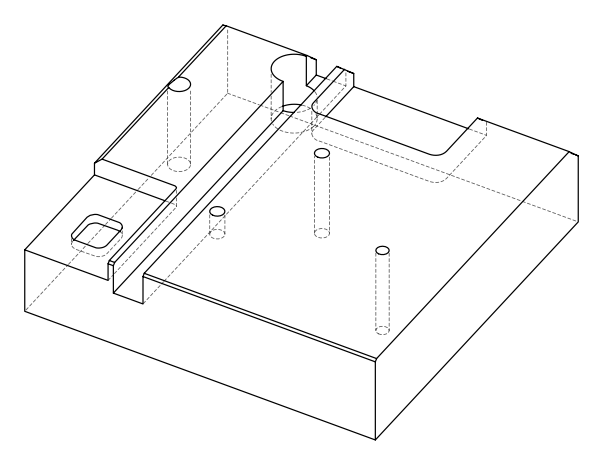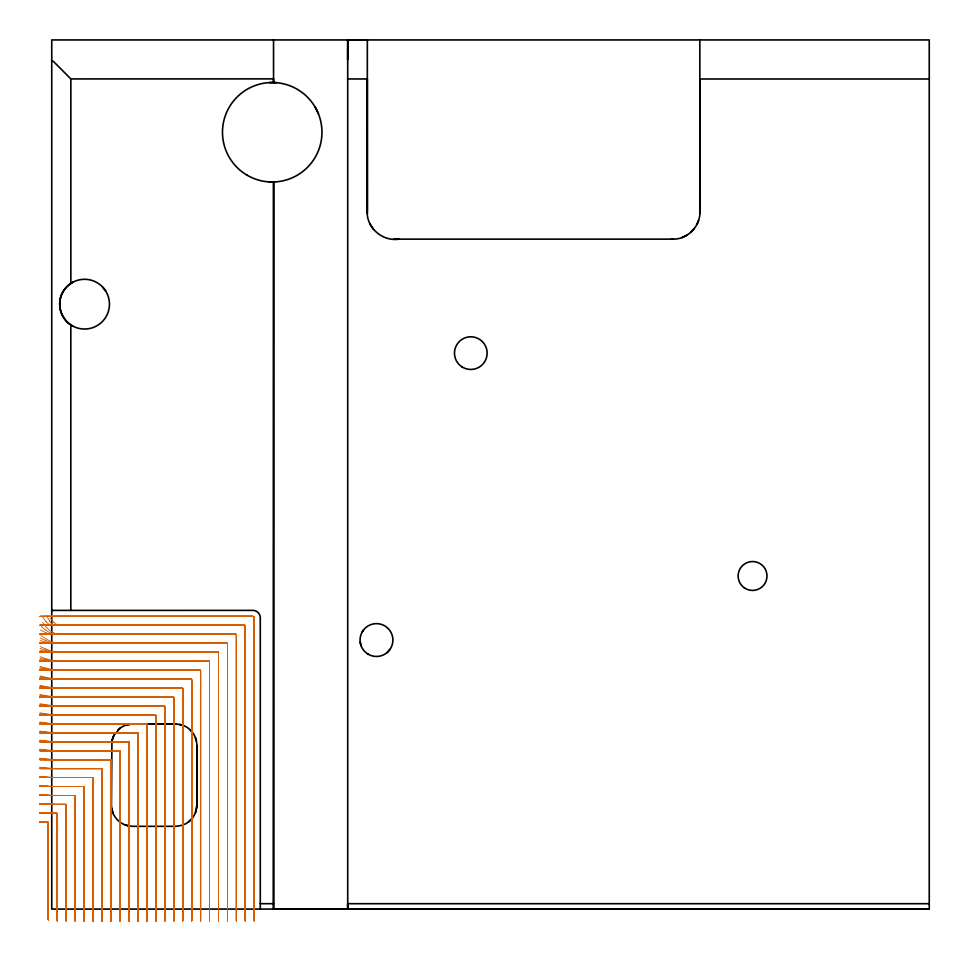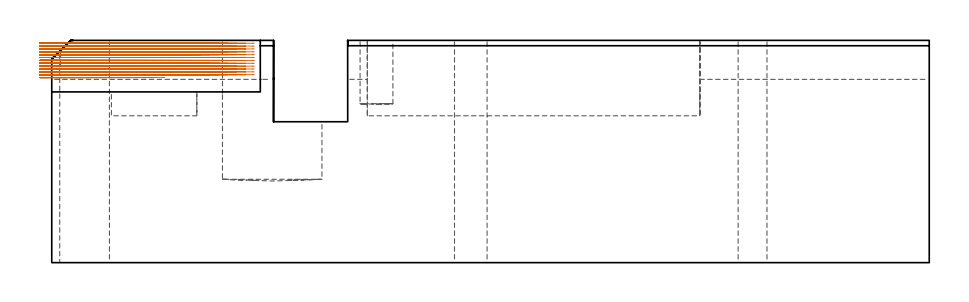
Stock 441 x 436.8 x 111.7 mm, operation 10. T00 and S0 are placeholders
(PLAN: 21 operations, 13 tool changes, 222.2 min)
(1 INDEXABLE_INSERT_DRILL_THROUGH_HOLE_FROM_SOLID | STEP1HOLE | NXT0302_021 | 0.46 min | 54771 mm3)
(2 INDEXABLE_INSERT_DRILL_BLIND_HOLE_FROM_SOLID | STEP1POCKET | NXT0302_038 | 0.29 min | 137611 mm3)
(3 INDEXABLE_INSERT_DRILL_BLIND_HOLE_FROM_SOLID_1 | STEP1POCKET_1 | NXT0302_004 | 0.14 min | 6806 mm3)
(4 AREA_MILL | FG_CHAMFER_SURFACE | UGT0205_001 | 0.85 min | 4917 mm3)
(5 AREA_MILL_1 | FG_CHAMFER_SURFACE_1 | UGT0205_001 | 6.49 min | 22926 mm3)
(6 AREA_MILL_2 | FG_CHAMFER_SURFACE_2 | UGT0205_001 | 0.21 min | 43 mm3)
(7 AREA_MILL_3 | FG_CHAMFER_SURFACE_3 | UGT0205_001 | 6.84 min | 23650 mm3)
(8 AREA_MILL_4 | FG_CHAMFER_SURFACE_4 | UGT0205_001 | 8.81 min | 12531 mm3)
(9 AREA_MILL_5 | FG_CHAMFER_SURFACE_5 | UGT0205_001 | 2.49 min | 1075 mm3)
(10 MILL_CORNER_NOTCH_RECTANGULAR | CORNER_NOTCH_RECTANGULAR | NXT0201_008 | Follow Part, ap 1.5, ae 75% | 148.1 min | 407087 mm3)
(11 MILL_RECTANGULAR_POCKET | POCKET_RECTANGULAR_STRAIGHT | UGT0201_094 | Follow Part, ap 5, ae 75% | 1.25 min | 25276 mm3)
(12 MILL_SLOT | SLOT_PARTIAL_RECTANGULAR | UGT0201_094 | Follow Part, ap 5, ae 75% | 31.54 min | 628026 mm3)
(13 MILL_RECTANGULAR_SLOT | SLOT_RECTANGULAR | UGT0201_004 | Follow Part, ap 8, ae 75% | 12.51 min | 622970 mm3)
(14 SPOT_DRILL | STEP1HOLE_1 | NXT0321_9005460120000 | 0.03 min | 6 mm3)
(15 SPOT_DRILL_1 | STEP1HOLE_2 | NXT0321_9005460120000 | 0.03 min | 59 mm3)
(16 DRILL_BLIND_HOLE_INTO_CENTER | STEP1HOLE_1 | NXT0301_030 | 0.05 min | 234 mm3)
(17 GUN_DRILL_THROUGH_HOLE | STEP1HOLE_1 | UGT0307_001 | 0.52 min | 1996 mm3)
(18 SPADE_DRILL_TO_ENLARGE_THROUGH_HOLE | STEP1HOLE_1 | UGT0306_005 | 0.48 min | 16164 mm3)
(19 DRILL_BLIND_HOLE_INTO_CENTER_1 | STEP1HOLE_2 | UGT0301_352 | 0.07 min | 1271 mm3)
(20 GUN_DRILL_THROUGH_HOLE_1 | STEP1HOLE_2 | UGT0307_007 | 0.56 min | 7589 mm3)
(21 DRILL_TO_ENLARGE_THROUGH_HOLE | STEP1HOLE_2 | UGT0301_288 | 0.48 min | 14665 mm3)
(TOOL NXT0302_021 | Index. Insert Drill 25mm [880-D2500L25-05] | D25 PA176 FL125 Z2)
(TOOL NXT0302_038 | Index. Insert Drill 50mm [880-D5000L50-04] | D50 PA176 FL200 Z2)
(TOOL NXT0302_004 | Index. Insert Drill 16.5mm [880-D1650L20-05] | D16.5 PA176 FL83 Z2)
(TOOL UGT0205_001 | Chamfer Mill 20 x 3 x 45 deg. | D20 FL50 Z2)
(TOOL NXT0201_008 | ENDMILL 6mm [2P460-0600-NA 1630] | D6 FL26 Z6)
(TOOL UGT0201_094 | End mill 20 mm | D20 FL38 Z4)
(TOOL UGT0201_004 | End Mill 32 mm | D32 FL53 Z6)
(TOOL NXT0321_9005460120000 | NC Spot Drill, 142deg, 12mm, Carbide, Uncoated | D12 PA142 FL30 Z2)
(TOOL NXT0301_030 | Carbide Drill 5.9mm [860.1-0590-018A1-MM 2214] | D5.9 PA140 FL28 Z2)
(TOOL UGT0307_001 | Gun Drill 5 mm | D5 PA130 FL24 Z1)
(TOOL UGT0306_005 | Spade Drill 14.5mm | D14.5 PA132 FL10 Z2)
(TOOL UGT0301_352 | Twist Drill 10.75 mm | D10.75 PA118 FL84 Z2)
(TOOL UGT0307_007 | Gun Drill 10 mm | D10 PA130 FL24 Z1)
(TOOL UGT0301_288 | Twist Drill 16.4 mm | D16.4 PA118 FL125 Z2)
(OP 10 MILL_CORNER_NOTCH_RECTANGULAR, part 1 of 2)
G17 G21 G94 G90
T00 M6
G54
G17 G0 G90 X-1.7 Y-5.472 S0 M3
G43 Z121.702 H1
Z110.263
G94 G1 Y-2.472 F250.
Y43.506 F500.
G3 X-1.975 Y43.798 R0.3
G2 X-3. Y43.867 R103.5
G1 X-5.992 Y44.083 F250.
G0 Z121.702
X2.8 Y-6.
Z110.263
G1 Y-3.
Y47.825 F500.
G3 X2.512 Y48.119 R0.3
G2 X-3. Y48.379 R99.
G1 X-5.992 Y48.605 F250.
G0 Z121.702
X7.3 Y-6.
Z110.263
G1 Y-3.
Y52.306 F500.
G3 X7.006 Y52.6 R0.3
G1 X4.432
G2 X-3. Y52.893 R94.5
G1 X-5.991 Y53.129 F250.
G0 Z121.702
X11.8 Y-6.
Z110.263
G1 Y-3.
Y56.806 F500.
G3 X11.506 Y57.1 R0.3
G1 X4.432
G2 X-3. Y57.407 R90.
G1 X-5.99 Y57.655 F250.
G0 Z121.702
X16.3 Y-6.
Z110.263
G1 Y-3.
Y61.306 F500.
G3 X16.006 Y61.6 R0.3
G1 X4.432
G2 X-3. Y61.924 R85.5
G1 X-5.989 Y62.184 F250.
G0 Z121.702
X20.8 Y-6.
Z110.263
G1 Y-3.
Y65.806 F500.
G3 X20.506 Y66.1 R0.3
G1 X4.432
G2 X-3. Y66.442 R81.
G1 X-5.987 Y66.717 F250.
G0 Z121.702
X25.3 Y-6.
Z110.263
G1 Y-3.
Y70.306 F500.
G3 X25.006 Y70.6 R0.3
G1 X4.432
G2 X-3. Y70.962 R76.5
G1 X-5.986 Y71.253 F250.
G0 Z121.702
X29.8 Y-6.
Z110.263
G1 Y-3.
Y74.805 F500.
G3 X29.505 Y75.1 R0.3
G1 X4.432
G2 X-3. Y75.485 R72.
G1 X-5.984 Y75.794 F250.
G0 Z121.702
X34.3 Y-6.
Z110.263
G1 Y-3.
Y79.305 F500.
G3 X34.005 Y79.6 R0.3
G1 X4.432
G2 X-3. Y80.01 R67.5
G1 X-5.982 Y80.341 F250.
G0 Z121.702
X38.8 Y-6.
Z110.263
G1 Y-3.
Y83.805 F500.
G3 X38.505 Y84.1 R0.3
G1 X4.432
G2 X-3. Y84.54 R63.
G1 X-5.979 Y84.894 F250.
G0 Z121.702
X43.3 Y-6.
Z110.263
G1 Y-3.
Y88.305 F500.
G3 X43.005 Y88.6 R0.3
G1 X4.432
G2 X-3. Y89.074 R58.5
G1 X-5.976 Y89.455 F250.
G0 Z121.702
X47.8 Y-6.
Z110.263
G1 Y-3.
Y92.805 F500.
G3 X47.505 Y93.1 R0.3
G1 X4.432
G2 X-3. Y93.614 R54.
G1 X-5.971 Y94.027 F250.
G0 Z121.702
X52.3 Y-6.
Z110.263
G1 Y-3.
Y97.305 F500.
G3 X52.005 Y97.6 R0.3
G1 X4.432
G2 X-3. Y98.161 R49.5
G1 X-5.966 Y98.611 F250.
G0 Z121.702
X56.8 Y-6.
Z110.263
G1 Y-3.
Y101.804 F500.
G3 X56.504 Y102.1 R0.3
G1 X4.432
G2 X-3. Y102.718 R45.
G1 X-5.959 Y103.213 F250.
G0 Z121.702
X61.3 Y-6.
Z110.263
G1 Y-3.
Y106.304 F500.
G3 X61.004 Y106.6 R0.3
G1 X4.432
G2 X-3. Y107.288 R40.5
G1 X-5.949 Y107.838 F250.
G0 Z121.702
X65.8 Y-6.
Z110.263
G1 Y-3.
Y110.804 F500.
G3 X65.504 Y111.1 R0.3
G1 X4.432
G2 X-3. Y111.875 R36.
G1 X-5.935 Y112.495 F250.
G0 Z121.702
X70.3 Y-6.
Z110.263
G1 Y-3.
Y115.304 F500.
G3 X70.004 Y115.6 R0.3
G1 X4.432
G2 X-3. Y116.489 R31.5
G1 X-5.915 Y117.197 F250.
G0 Z121.702
X74.8 Y-6.
Z110.263
G1 Y-3.
Y119.804 F500.
G3 X74.504 Y120.1 R0.3
G1 X4.432
G2 X-3. Y121.143 R27.
G1 X-5.884 Y121.969 F250.
G0 Z121.702
X79.3 Y-6.
Z110.263
G1 Y-3.
Y124.303 F500.
G3 X79.003 Y124.6 R0.3
G1 X4.432
G2 X-3. Y125.863 R22.5
G1 X-5.832 Y126.854 F250.
G0 Z121.702
X83.8 Y-6.
Z110.263
G1 Y-3.
Y128.803 F500.
G3 X83.503 Y129.1 R0.3
G1 X4.432
G2 X-3. Y130.706 R18.
G1 X-5.732 Y131.945 F250.
G0 Z121.702
X88.3 Y-6.
Z110.263
G1 Y-3.
Y133.303 F500.
G3 X88.003 Y133.6 R0.3
G1 X4.432
G2 X-3. Y135.83 R13.5
G1 X-5.504 Y137.481 F250.
G0 Z121.702
X92.8 Y-6.
Z110.263
G1 Y-3.
Y137.803 F500.
G3 X92.503 Y138.1 R0.3
G1 X4.432
G2 X-2.719 Y141.635 R9.
G1 X-4.541 Y144.018 F250.
G0 Z121.702
X97.3 Y-6.
Z110.263
G1 Y-3.
Y142.303 F500.
G3 X97.003 Y142.6 R0.3
G1 X4.432
G2 X1.159 Y144.011 R4.5
G1 X-0.9 Y146.193 F250.
G0 Z121.702
X101.8 Y-6.
Z110.263
G1 Y-3.
Y146.4 F500.
G3 X101.1 Y147.1 R0.7
G1 X4.432
X1.432 F250.
G0 Z121.702
X-1.7 Y-5.472
Z108.824
G1 Y-2.472
Y43.416 F500.
G3 X-1.979 Y43.708 R0.3
G2 X-3. Y43.76 R103.5
G1 X-5.995 Y43.927 F250.
G0 Z121.702
X2.8 Y-6.
Z108.824
G1 Y-3.
Y47.807 F500.
G3 X2.507 Y48.1 R0.3
G2 X-3. Y48.268 R99.
G1 X-5.995 Y48.442 F250.
G0 Z121.702
X7.3 Y-6.
Z108.824
G1 Y-3.
Y52.306 F500.
G3 X7.006 Y52.6 R0.3
G1 X2.758
G2 X-3. Y52.776 R94.5
G1 X-5.994 Y52.958 F250.
G0 Z121.702
X11.8 Y-6.
Z108.824
G1 Y-3.
Y56.806 F500.
G3 X11.506 Y57.1 R0.3
G1 X2.758
G2 X-3. Y57.284 R90.
G1 X-5.994 Y57.476 F250.
G0 Z121.702
X16.3 Y-6.
Z108.824
G1 Y-3.
Y61.306 F500.
G3 X16.006 Y61.6 R0.3
G1 X2.758
G2 X-3. Y61.794 R85.5
G1 X-5.993 Y61.996 F250.
G0 Z121.702
X20.8 Y-6.
Z108.824
G1 Y-3.
Y65.806 F500.
G3 X20.506 Y66.1 R0.3
G1 X2.758
G2 X-3. Y66.305 R81.
G1 X-5.992 Y66.518 F250.
G0 Z121.702
X25.3 Y-6.
Z108.824
G1 Y-3.
Y70.306 F500.
G3 X25.006 Y70.6 R0.3
G1 X2.758
G2 X-3. Y70.817 R76.5
G1 X-5.991 Y71.043 F250.
G0 Z121.702
X29.8 Y-6.
Z108.824
G1 Y-3.
Y74.805 F500.
G3 X29.505 Y75.1 R0.3
G1 X2.758
G2 X-3. Y75.331 R72.
G1 X-5.99 Y75.57 F250.
G0 Z121.702
X34.3 Y-6.
Z108.824
G1 Y-3.
Y79.305 F500.
G3 X34.005 Y79.6 R0.3
G1 X2.758
G2 X-3. Y79.846 R67.5
G1 X-5.989 Y80.102 F250.
G0 Z121.702
X38.8 Y-6.
Z108.824
G1 Y-3.
Y83.805 F500.
G3 X38.505 Y84.1 R0.3
G1 X2.758
G2 X-3. Y84.364 R63.
G1 X-5.987 Y84.638 F250.
G0 Z121.702
X43.3 Y-6.
Z108.824
G1 Y-3.
Y88.305 F500.
G3 X43.005 Y88.6 R0.3
G1 X2.758
G2 X-3. Y88.884 R58.5
G1 X-5.985 Y89.179 F250.
G0 Z121.702
X47.8 Y-6.
Z108.824
G1 Y-3.
Y92.805 F500.
G3 X47.505 Y93.1 R0.3
G1 X2.758
G2 X-3. Y93.408 R54.
G1 X-5.983 Y93.728 F250.
G0 Z121.702
X52.3 Y-6.
Z108.824
G1 Y-3.
Y97.305 F500.
G3 X52.005 Y97.6 R0.3
G1 X2.758
G2 X-3. Y97.936 R49.5
G1 X-5.98 Y98.285 F250.
G0 Z121.702
X56.8 Y-6.
Z108.824
G1 Y-3.
Y101.804 F500.
G3 X56.504 Y102.1 R0.3
G1 X2.758
G2 X-3. Y102.47 R45.
G1 X-5.975 Y102.854 F250.
G0 Z121.702
X61.3 Y-6.
Z108.824
G1 Y-3.
Y106.304 F500.
G3 X61.004 Y106.6 R0.3
G1 X2.758
G2 X-3. Y107.011 R40.5
G1 X-5.97 Y107.438 F250.
G0 Z121.702
X65.8 Y-6.
Z108.824
G1 Y-3.
Y110.804 F500.
G3 X65.504 Y111.1 R0.3
G1 X2.758
G2 X-3. Y111.563 R36.
G1 X-5.961 Y112.043 F250.
G0 Z121.702
X70.3 Y-6.
Z108.824
G1 Y-3.
Y115.304 F500.
G3 X70.004 Y115.6 R0.3
G1 X2.758
G2 X-3. Y116.131 R31.5
G1 X-5.949 Y116.679 F250.
G0 Z121.702
X74.8 Y-6.
Z108.824
G1 Y-3.
Y119.804 F500.
G3 X74.504 Y120.1 R0.3
G1 X2.758
G2 X-3. Y120.721 R27.
G1 X-5.931 Y121.361 F250.
G0 Z121.702
X79.3 Y-6.
Z108.824
G1 Y-3.
Y124.303 F500.
G3 X79.003 Y124.6 R0.3
G1 X2.758
G2 X-3. Y125.349 R22.5
G1 X-5.9 Y126.117 F250.
G0 Z121.702
X83.8 Y-6.
Z108.824
G1 Y-3.
Y128.803 F500.
G3 X83.503 Y129.1 R0.3
G1 X2.758
G2 X-3. Y130.046 R18.
G1 X-5.842 Y131.005 F250.
G0 Z121.702
X88.3 Y-6.
Z108.824
G1 Y-3.
Y133.303 F500.
G3 X88.003 Y133.6 R0.3
G1 X2.758
G2 X-3. Y134.889 R13.5
G1 X-5.713 Y136.169 F250.
G0 Z121.702
X92.8 Y-6.
Z108.824
G1 Y-3.
Y137.803 F500.
G3 X92.503 Y138.1 R0.3
G1 X2.758
G2 X-3. Y140.183 R9.
G1 X-5.306 Y142.102 F250.
G0 Z121.702
X97.3 Y-6.
Z108.824
G1 Y-3.
Y142.303 F500.
G3 X97.003 Y142.6 R0.3
G1 X2.758
G2 X-1.102 Y144.786 R4.5
G1 X-2.644 Y147.359 F250.
G0 Z121.702
X101.8 Y-6.
Z108.824
G1 Y-3.
Y146.4 F500.
G3 X101.1 Y147.1 R0.7
G1 X2.758
X-0.242 F250.
G0 Z121.702
X-1.7 Y-5.472
Z107.385
G1 Y-2.472
Y43.344 F500.
G3 X-1.985 Y43.637 R0.3
G2 X-3. Y43.669 R103.5
G1 X-5.998 Y43.778 F250.
G0 Z121.702
X2.8 Y-6.
Z107.385
G1 Y-3.
Y47.807 F500.
G3 X2.507 Y48.1 R0.3
G1 X0.773
G2 X-3. Y48.172 R99.
G1 X-5.998 Y48.286 F250.
G0 Z121.702
X7.3 Y-6.
Z107.385
G1 Y-3.
Y52.306 F500.
G3 X7.006 Y52.6 R0.3
G1 X0.773
G2 X-3. Y52.675 R94.5
G1 X-5.998 Y52.795 F250.
G0 Z121.702
X11.8 Y-6.
Z107.385
G1 Y-3.
Y56.806 F500.
G3 X11.506 Y57.1 R0.3
G1 X0.773
G2 X-3. Y57.179 R90.
G1 X-5.997 Y57.305 F250.
G0 Z121.702
X16.3 Y-6.
Z107.385
G1 Y-3.
Y61.306 F500.
G3 X16.006 Y61.6 R0.3
G1 X0.773
G2 X-3. Y61.683 R85.5
G1 X-5.997 Y61.816 F250.
G0 Z121.702
X20.8 Y-6.
Z107.385
G1 Y-3.
Y65.806 F500.
G3 X20.506 Y66.1 R0.3
G1 X0.773
G2 X-3. Y66.188 R81.
G1 X-5.997 Y66.328 F250.
G0 Z121.702
X25.3 Y-6.
Z107.385
G1 Y-3.
Y70.306 F500.
G3 X25.006 Y70.6 R0.3
G1 X0.773
G2 X-3. Y70.693 R76.5
G1 X-5.996 Y70.841 F250.
G0 Z121.702
X29.8 Y-6.
Z107.385
G1 Y-3.
Y74.805 F500.
G3 X29.505 Y75.1 R0.3
G1 X0.773
G2 X-3. Y75.199 R72.
G1 X-5.996 Y75.356 F250.
G0 Z121.702
X34.3 Y-6.
Z107.385
G1 Y-3.
Y79.305 F500.
G3 X34.005 Y79.6 R0.3
G1 X0.773
G2 X-3. Y79.706 R67.5
G1 X-5.995 Y79.873 F250.
G0 Z121.702
X38.8 Y-6.
Z107.385
G1 Y-3.
Y83.805 F500.
G3 X38.505 Y84.1 R0.3
G1 X0.773
G2 X-3. Y84.213 R63.
G1 X-5.995 Y84.393 F250.
G0 Z121.702
X43.3 Y-6.
Z107.385
G1 Y-3.
Y88.305 F500.
G3 X43.005 Y88.6 R0.3
G1 X0.773
G2 X-3. Y88.722 R58.5
G1 X-5.994 Y88.915 F250.
G0 Z121.702
X47.8 Y-6.
Z107.385
G1 Y-3.
Y92.805 F500.
G3 X47.505 Y93.1 R0.3
G1 X0.773
G2 X-3. Y93.232 R54.
G1 X-5.993 Y93.442 F250.
G0 Z121.702
X52.3 Y-6.
Z107.385
G1 Y-3.
Y97.305 F500.
G3 X52.005 Y97.6 R0.3
G1 X0.773
G2 X-3. Y97.744 R49.5
G1 X-5.991 Y97.973 F250.
G0 Z121.702
X56.8 Y-6.
Z107.385
G1 Y-3.
Y101.804 F500.
G3 X56.504 Y102.1 R0.3
G1 X0.773
G2 X-3. Y102.258 R45.
G1 X-5.989 Y102.51 F250.
G0 Z121.702
X61.3 Y-6.
Z107.385
G1 Y-3.
Y106.304 F500.
G3 X61.004 Y106.6 R0.3
G1 X0.773
G2 X-3. Y106.776 R40.5
G1 X-5.987 Y107.056 F250.
G0 Z121.702
X65.8 Y-6.
Z107.385
G1 Y-3.
Y110.804 F500.
G3 X65.504 Y111.1 R0.3
G1 X0.773
G2 X-3. Y111.298 R36.
G1 X-5.983 Y111.613 F250.
G0 Z121.702
X70.3 Y-6.
Z107.385
G1 Y-3.
Y115.304 F500.
G3 X70.004 Y115.6 R0.3
G1 X0.773
G2 X-3. Y115.827 R31.5
G1 X-5.978 Y116.186 F250.
G0 Z121.702
X74.8 Y-6.
Z107.385
G1 Y-3.
Y119.804 F500.
G3 X74.504 Y120.1 R0.3
G1 X0.773
G2 X-3. Y120.365 R27.
G1 X-5.971 Y120.784 F250.
G0 Z121.702
X79.3 Y-6.
Z107.385
G1 Y-3.
Y124.303 F500.
G3 X79.003 Y124.6 R0.3
G1 X0.773
G2 X-3. Y124.919 R22.5
G1 X-5.958 Y125.422 F250.
G0 Z121.702
X83.8 Y-6.
Z107.385
G1 Y-3.
Y128.803 F500.
G3 X83.503 Y129.1 R0.3
G1 X0.773
G2 X-3. Y129.5 R18.
G1 X-5.933 Y130.129 F250.
G0 Z121.702
X88.3 Y-6.
Z107.385
G1 Y-3.
Y133.303 F500.
G3 X88.003 Y133.6 R0.3
G1 X0.773
G2 X-3. Y134.138 R13.5
G1 X-5.88 Y134.977 F250.
G0 Z121.702
X92.8 Y-6.
Z107.385
G1 Y-3.
Y137.803 F500.
G3 X92.503 Y138.1 R0.3
G1 X0.773
G2 X-3. Y138.929 R9.
G1 X-5.724 Y140.187 F250.
G0 Z121.702
X97.3 Y-6.
Z107.385
G1 Y-3.
Y142.303 F500.
G3 X97.003 Y142.6 R0.3
G1 X0.773
G2 X-2.839 Y144.417 R4.5
G1 X-4.628 Y146.826 F250.
G0 Z121.702
X101.8 Y-6.
Z107.385
G1 Y-3.
Y146.4 F500.
G3 X101.1 Y147.1 R0.7
G1 X0.773
X-2.227 F250.
G0 Z121.702
X-1.7 Y-5.472
Z105.946
G1 Y-2.472
Y43.307 F500.
G3 X-1.993 Y43.6 R0.3
G2 X-3. Y43.604 R103.5
G1 X-6. Y43.631 F250.
G0 Z121.702
X2.8 Y-6.
Z105.946
G1 Y-3.
Y47.807 F500.
G3 X2.507 Y48.1 R0.3
G1 X-2.081
G2 X-3. Y48.104 R99.
G1 X-6. Y48.132 F250.
G0 Z121.702
X7.3 Y-6.
Z105.946
G1 Y-3.
Y52.306 F500.
G3 X7.006 Y52.6 R0.3
G1 X-2.081
G2 X-3. Y52.604 R94.5
G1 X-6. Y52.634 F250.
G0 Z121.702
X11.8 Y-6.
Z105.946
G1 Y-3.
Y56.806 F500.
G3 X11.506 Y57.1 R0.3
G1 X-2.081
G2 X-3. Y57.105 R90.
G1 X-6. Y57.135 F250.
G0 Z121.702
X16.3 Y-6.
Z105.946
G1 Y-3.
Y61.306 F500.
G3 X16.006 Y61.6 R0.3
G1 X-2.081
G2 X-3. Y61.605 R85.5
G1 X-6. Y61.637 F250.
G0 Z121.702
X20.8 Y-6.
Z105.946
G1 Y-3.
Y65.806 F500.
G3 X20.506 Y66.1 R0.3
G1 X-2.081
G2 X-3. Y66.105 R81.
G1 X-6. Y66.139 F250.
G0 Z121.702
X25.3 Y-6.
Z105.946
G1 Y-3.
Y70.306 F500.
G3 X25.006 Y70.6 R0.3
G1 X-2.081
G2 X-3. Y70.606 R76.5
G1 X-6. Y70.642 F250.
G0 Z121.702
X29.8 Y-6.
Z105.946
G1 Y-3.
Y74.805 F500.
G3 X29.505 Y75.1 R0.3
G1 X-2.081
G2 X-3. Y75.106 R72.
G1 X-6. Y75.144 F250.
G0 Z121.702
X34.3 Y-6.
Z105.946
G1 Y-3.
Y79.305 F500.
G3 X34.005 Y79.6 R0.3
G1 X-2.081
G2 X-3. Y79.606 R67.5
G1 X-6. Y79.647 F250.
G0 Z121.702
X38.8 Y-6.
Z105.946
G1 Y-3.
Y83.805 F500.
G3 X38.505 Y84.1 R0.3
G1 X-2.081
G2 X-3. Y84.107 R63.
G1 X-6. Y84.15 F250.
G0 Z121.702
X43.3 Y-6.
Z105.946
G1 Y-3.
Y88.305 F500.
G3 X43.005 Y88.6 R0.3
G1 X-2.081
G2 X-3. Y88.607 R58.5
G1 X-6. Y88.654 F250.
G0 Z121.702
X47.8 Y-6.
Z105.946
G1 Y-3.
Y92.805 F500.
G3 X47.505 Y93.1 R0.3
G1 X-2.081
G2 X-3. Y93.108 R54.
G1 X-6. Y93.159 F250.
G0 Z121.702
X52.3 Y-6.
Z105.946
G1 Y-3.
Y97.305 F500.
G3 X52.005 Y97.6 R0.3
G1 X-2.081
G2 X-3. Y97.609 R49.5
G1 X-5.999 Y97.664 F250.
G0 Z121.702
X56.8 Y-6.
Z105.946
G1 Y-3.
Y101.804 F500.
G3 X56.504 Y102.1 R0.3
G1 X-2.081
G2 X-3. Y102.109 R45.
G1 X-5.999 Y102.171 F250.
G0 Z121.702
X61.3 Y-6.
Z105.946
G1 Y-3.
Y106.304 F500.
G3 X61.004 Y106.6 R0.3
G1 X-2.081
G2 X-3. Y106.61 R40.5
G1 X-5.999 Y106.678 F250.
G0 Z121.702
X65.8 Y-6.
Z105.946
G1 Y-3.
Y110.804 F500.
G3 X65.504 Y111.1 R0.3
G1 X-2.081
G2 X-3. Y111.112 R36.
G1 X-5.999 Y111.188 F250.
G0 Z121.702
X70.3 Y-6.
Z105.946
G1 Y-3.
Y115.304 F500.
G3 X70.004 Y115.6 R0.3
G1 X-2.081
G2 X-3. Y115.613 R31.5
G1 X-5.999 Y115.701 F250.
G0 Z121.702
X74.8 Y-6.
Z105.946
G1 Y-3.
Y119.804 F500.
G3 X74.504 Y120.1 R0.3
G1 X-2.081
G2 X-3. Y120.116 R27.
G1 X-5.998 Y120.218 F250.
G0 Z121.702
X79.3 Y-6.
Z105.946
G1 Y-3.
Y124.303 F500.
G3 X79.003 Y124.6 R0.3
G1 X-2.081
G2 X-3. Y124.619 R22.5
G1 X-5.997 Y124.741 F250.
G0 Z121.702
X83.8 Y-6.
Z105.946
G1 Y-3.
Y128.803 F500.
G3 X83.503 Y129.1 R0.3
G1 X-2.081
G2 X-3. Y129.123 R18.
G1 X-5.996 Y129.277 F250.
G0 Z121.702
X88.3 Y-6.
Z105.946
G1 Y-3.
Y133.303 F500.
G3 X88.003 Y133.6 R0.3
G1 X-2.081
G2 X-3. Y133.631 R13.5
G1 X-5.993 Y133.835 F250.
G0 Z121.702
X92.8 Y-6.
Z105.946
G1 Y-3.
Y137.803 F500.
G3 X92.503 Y138.1 R0.3
G1 X-2.081
G2 X-3. Y138.147 R9.
G1 X-5.984 Y138.453 F250.
G0 Z121.702
X97.3 Y-6.
Z105.946
G1 Y-3.
Y142.303 F500.
G3 X97.003 Y142.6 R0.3
G1 X-2.081
G2 X-3. Y142.695 R4.5
G1 X-6. F250.
G0 Z121.702
X101.8 Y-6.
Z105.946
G1 Y-3.
Y146.4 F500.
G3 X101.1 Y147.1 R0.7
G1 X-2.081
X-5.081 F250.
G0 Z121.702
X-1.7 Y-5.472
Z104.507
G1 Y-2.472
Y43.307 F500.
G3 X-1.993 Y43.6 R0.3
G1 X-2.938
X-3.
X-6. Y43.602 F250.
G0 Z121.702
X2.8 Y-6.
Z104.507
G1 Y-3.
Y47.807 F500.
G3 X2.507 Y48.1 R0.3
G1 X-2.938
X-3.
X-6. Y48.102 F250.
G0 Z121.702
X7.3 Y-6.
Z104.507
G1 Y-3.
Y52.306 F500.
G3 X7.006 Y52.6 R0.3
G1 X-2.938
X-3.
X-6. Y52.602 F250.
G0 Z121.702
X11.8 Y-6.
Z104.507
G1 Y-3.
Y56.806 F500.
G3 X11.506 Y57.1 R0.3
G1 X-2.938
X-3.
X-6. Y57.102 F250.
G0 Z121.702
X16.3 Y-6.
Z104.507
G1 Y-3.
Y61.306 F500.
G3 X16.006 Y61.6 R0.3
G1 X-2.938
X-3.
X-6. Y61.602 F250.
G0 Z121.702
X20.8 Y-6.
Z104.507
G1 Y-3.
Y65.806 F500.
G3 X20.506 Y66.1 R0.3
G1 X-2.938
X-3.
X-6. Y66.102 F250.
G0 Z121.702
X25.3 Y-6.
Z104.507
G1 Y-3.
Y70.306 F500.
G3 X25.006 Y70.6 R0.3
G1 X-2.938
X-3.
X-6. Y70.602 F250.
G0 Z121.702
X29.8 Y-6.
Z104.507
G1 Y-3.
Y74.805 F500.
G3 X29.505 Y75.1 R0.3
G1 X-2.938
X-3.
X-6. Y75.103 F250.
G0 Z121.702
X34.3 Y-6.
Z104.507
G1 Y-3.
Y79.305 F500.
G3 X34.005 Y79.6 R0.3
G1 X-2.938
X-3.
X-6. Y79.603 F250.
G0 Z121.702
X38.8 Y-6.
Z104.507
G1 Y-3.
Y83.805 F500.
G3 X38.505 Y84.1 R0.3
G1 X-2.938
X-3.
X-6. Y84.103 F250.
G0 Z121.702
X43.3 Y-6.
Z104.507
G1 Y-3.
Y88.305 F500.
G3 X43.005 Y88.6 R0.3
G1 X-2.938
X-3.
X-6. Y88.603 F250.
G0 Z121.702
X47.8 Y-6.
Z104.507
G1 Y-3.
Y92.805 F500.
G3 X47.505 Y93.1 R0.3
G1 X-2.938
X-3.
X-6. Y93.103 F250.
G0 Z121.702
X52.3 Y-6.
Z104.507
G1 Y-3.
Y97.305 F500.
G3 X52.005 Y97.6 R0.3
G1 X-2.938
X-3.
X-6. Y97.604 F250.
G0 Z121.702
X56.8 Y-6.
Z104.507
G1 Y-3.
Y101.804 F500.
G3 X56.504 Y102.1 R0.3
G1 X-2.938
X-3.
X-6. Y102.104 F250.
G0 Z121.702
X61.3 Y-6.
Z104.507
G1 Y-3.
Y106.304 F500.
G3 X61.004 Y106.6 R0.3
G1 X-2.938
X-3.
X-6. Y106.605 F250.
G0 Z121.702
X65.8 Y-6.
Z104.507
G1 Y-3.
Y110.804 F500.
G3 X65.504 Y111.1 R0.3
G1 X-2.938
X-3.
X-6. Y111.105 F250.
G0 Z121.702
X70.3 Y-6.
Z104.507
G1 Y-3.
Y115.304 F500.
G3 X70.004 Y115.6 R0.3
G1 X-2.938
X-3.
X-6. Y115.606 F250.
G0 Z121.702
X74.8 Y-6.
Z104.507
G1 Y-3.
Y119.804 F500.
G3 X74.504 Y120.1 R0.3
G1 X-2.938
X-3.
X-6. Y120.107 F250.
G0 Z121.702
X79.3 Y-6.
Z104.507
G1 Y-3.
Y124.303 F500.
G3 X79.003 Y124.6 R0.3
G1 X-2.938
X-3.
X-6. Y124.608 F250.
G0 Z121.702
X83.8 Y-6.
Z104.507
G1 Y-3.
Y128.803 F500.
G3 X83.503 Y129.1 R0.3
G1 X-2.938
X-3.
X-6. Y129.11 F250.
G0 Z121.702
X88.3 Y-6.
Z104.507
G1 Y-3.
Y133.303 F500.
G3 X88.003 Y133.6 R0.3
G1 X-2.938
X-3.
X-6. Y133.614 F250.
G0 Z121.702
X92.8 Y-6.
Z104.507
G1 Y-3.
Y137.803 F500.
G3 X92.503 Y138.1 R0.3
G1 X-2.938
X-3.
X-6. Y138.121 F250.
G0 Z121.702
X97.3 Y-6.
Z104.507
G1 Y-3.
Y142.303 F500.
G3 X97.003 Y142.6 R0.3
G1 X-2.938
X-3.
X-6. Y142.642 F250.
G0 Z121.702
X101.8 Y-6.
Z104.507
G1 Y-3.
Y146.4 F500.
G3 X101.1 Y147.1 R0.7
G1 X-2.938
X-5.938 F250.
G0 Z121.702
X-1.7 Y-5.472
Z103.068
G1 Y-2.472
Y43.307 F500.
G3 X-1.993 Y43.6 R0.3
G1 X-3.
X-6. F250.
G0 Z121.702
X2.8 Y-6.
Z103.068
G1 Y-3.
Y47.807 F500.
G3 X2.507 Y48.1 R0.3
G1 X-3.
X-6. F250.
G0 Z121.702
X7.3 Y-6.
Z103.068
G1 Y-3.
Y52.306 F500.
G3 X7.006 Y52.6 R0.3
G1 X-3.
X-6. F250.
G0 Z121.702
X11.8 Y-6.
Z103.068
G1 Y-3.
Y56.806 F500.
G3 X11.506 Y57.1 R0.3
G1 X-3.
X-6. F250.
G0 Z121.702
X16.3 Y-6.
Z103.068
G1 Y-3.
Y61.306 F500.
G3 X16.006 Y61.6 R0.3
G1 X-3.
X-6. F250.
G0 Z121.702
X20.8 Y-6.
Z103.068
G1 Y-3.
Y65.806 F500.
G3 X20.506 Y66.1 R0.3
G1 X-3.
X-6. F250.
G0 Z121.702
X25.3 Y-6.
Z103.068
G1 Y-3.
Y70.306 F500.
G3 X25.006 Y70.6 R0.3
G1 X-3.
X-6. F250.
G0 Z121.702
X29.8 Y-6.
Z103.068
G1 Y-3.
Y74.805 F500.
G3 X29.505 Y75.1 R0.3
G1 X-3.
X-6. F250.
G0 Z121.702
X34.3 Y-6.
Z103.068
G1 Y-3.
Y79.305 F500.
G3 X34.005 Y79.6 R0.3
G1 X-3.
X-6. F250.
G0 Z121.702
X38.8 Y-6.
Z103.068
G1 Y-3.
Y83.805 F500.
G3 X38.505 Y84.1 R0.3
G1 X-3.
X-6. F250.
G0 Z121.702
X43.3 Y-6.
Z103.068
G1 Y-3.
Y88.305 F500.
G3 X43.005 Y88.6 R0.3
G1 X-3.
X-6. F250.
G0 Z121.702
X47.8 Y-6.
Z103.068
G1 Y-3.
Y92.805 F500.
G3 X47.505 Y93.1 R0.3
G1 X-3.
X-6. F250.
G0 Z121.702
X52.3 Y-6.
Z103.068
G1 Y-3.
Y97.305 F500.
G3 X52.005 Y97.6 R0.3
G1 X-3.
X-6. F250.
G0 Z121.702
X56.8 Y-6.
Z103.068
G1 Y-3.
Y101.804 F500.
G3 X56.504 Y102.1 R0.3
G1 X-3.
X-6. F250.
G0 Z121.702
X61.3 Y-6.
Z103.068
G1 Y-3.
Y106.304 F500.
G3 X61.004 Y106.6 R0.3
G1 X-3.
X-6. F250.
G0 Z121.702
X65.8 Y-6.
Z103.068
G1 Y-3.
Y110.804 F500.
G3 X65.504 Y111.1 R0.3
G1 X-3.
X-6. F250.
G0 Z121.702
X70.3 Y-6.
Z103.068
G1 Y-3.
Y115.304 F500.
G3 X70.004 Y115.6 R0.3
G1 X-3.
X-6. F250.
G0 Z121.702
X74.8 Y-6.
Z103.068
G1 Y-3.
Y119.804 F500.
G3 X74.504 Y120.1 R0.3
G1 X-3.
X-6. F250.
G0 Z121.702
X79.3 Y-6.
Z103.068
G1 Y-3.
Y124.303 F500.
G3 X79.003 Y124.6 R0.3
G1 X-3.
X-6. F250.
G0 Z121.702
X83.8 Y-6.
Z103.068
G1 Y-3.
Y128.803 F500.
G3 X83.503 Y129.1 R0.3
G1 X-3.
X-6. F250.
G0 Z121.702
X88.3 Y-6.
Z103.068
G1 Y-3.
Y133.303 F500.
G3 X88.003 Y133.6 R0.3
G1 X-3.
X-6. F250.
G0 Z121.702
X92.8 Y-6.
Z103.068
G1 Y-3.
Y137.803 F500.
G3 X92.503 Y138.1 R0.3
G1 X-3.
X-6. F250.
G0 Z121.702
X97.3 Y-6.
Z103.068
G1 Y-3.
Y142.303 F500.
G3 X97.003 Y142.6 R0.3
G1 X-3.
X-6. F250.
G0 Z121.702
X101.8 Y-6.
Z103.068
G1 Y-3.
Y146.4 F500.
G3 X101.1 Y147.1 R0.7
G1 X-3.
X-6. F250.
G0 Z121.702
X-1.7 Y-5.472
Z101.629
G1 Y-2.472
Y43.307 F500.
G3 X-1.993 Y43.6 R0.3
G1 X-3.
X-6. F250.
G0 Z121.702
X2.8 Y-6.
Z101.629
G1 Y-3.
Y47.807 F500.
G3 X2.507 Y48.1 R0.3
G1 X-3.
X-6. F250.
G0 Z121.702
X7.3 Y-6.
Z101.629
G1 Y-3.
Y52.306 F500.
G3 X7.006 Y52.6 R0.3
G1 X-3.
X-6. F250.
G0 Z121.702
X11.8 Y-6.
Z101.629
G1 Y-3.
Y56.806 F500.
G3 X11.506 Y57.1 R0.3
G1 X-3.
X-6. F250.
G0 Z121.702
X16.3 Y-6.
Z101.629
G1 Y-3.
Y61.306 F500.
G3 X16.006 Y61.6 R0.3
G1 X-3.
X-6. F250.
G0 Z121.702
X20.8 Y-6.
Z101.629
G1 Y-3.
Y65.806 F500.
G3 X20.506 Y66.1 R0.3
G1 X-3.
X-6. F250.
G0 Z121.702
X25.3 Y-6.
Z101.629
G1 Y-3.
Y70.306 F500.
G3 X25.006 Y70.6 R0.3
G1 X-3.
X-6. F250.
G0 Z121.702
X29.8 Y-6.
Z101.629
G1 Y-3.
Y74.805 F500.
G3 X29.505 Y75.1 R0.3
G1 X-3.
X-6. F250.
G0 Z121.702
X34.3 Y-6.
Z101.629
G1 Y-3.
Y79.305 F500.
G3 X34.005 Y79.6 R0.3
G1 X-3.
X-6. F250.
G0 Z121.702
X38.8 Y-6.
Z101.629
G1 Y-3.
Y83.805 F500.
G3 X38.505 Y84.1 R0.3
G1 X-3.
X-6. F250.
G0 Z121.702
X43.3 Y-6.
Z101.629
G1 Y-3.
Y88.305 F500.
G3 X43.005 Y88.6 R0.3
G1 X-3.
X-6. F250.
G0 Z121.702
X47.8 Y-6.
Z101.629
G1 Y-3.
Y92.805 F500.
G3 X47.505 Y93.1 R0.3
G1 X-3.
X-6. F250.
G0 Z121.702
X52.3 Y-6.
Z101.629
G1 Y-3.
Y97.305 F500.
G3 X52.005 Y97.6 R0.3
G1 X-3.
X-6. F250.
G0 Z121.702
X56.8 Y-6.
Z101.629
G1 Y-3.
Y101.804 F500.
G3 X56.504 Y102.1 R0.3
G1 X-3.
X-6. F250.
G0 Z121.702
X61.3 Y-6.
Z101.629
G1 Y-3.
Y106.304 F500.
G3 X61.004 Y106.6 R0.3
G1 X-3.
X-6. F250.
G0 Z121.702
X65.8 Y-6.
Z101.629
G1 Y-3.
Y110.804 F500.
G3 X65.504 Y111.1 R0.3
G1 X-3.
X-6. F250.
G0 Z121.702
X70.3 Y-6.
Z101.629
G1 Y-3.
Y115.304 F500.
G3 X70.004 Y115.6 R0.3
G1 X-3.
X-6. F250.
G0 Z121.702
X74.8 Y-6.
Z101.629
G1 Y-3.
Y119.804 F500.
G3 X74.504 Y120.1 R0.3
G1 X-3.
X-6. F250.
G0 Z121.702
X79.3 Y-6.
Z101.629
G1 Y-3.
Y124.303 F500.
G3 X79.003 Y124.6 R0.3
G1 X-3.
X-6. F250.
G0 Z121.702
X83.8 Y-6.
Z101.629
G1 Y-3.
Y128.803 F500.
G3 X83.503 Y129.1 R0.3
G1 X-3.
X-6. F250.
G0 Z121.702
X88.3 Y-6.
Z101.629
G1 Y-3.
Y133.303 F500.
G3 X88.003 Y133.6 R0.3
G1 X-3.
X-6. F250.
G0 Z121.702
X92.8 Y-6.
Z101.629
G1 Y-3.
Y137.803 F500.
G3 X92.503 Y138.1 R0.3
G1 X-3.
X-6. F250.
G0 Z121.702
X97.3 Y-6.
Z101.629
G1 Y-3.
Y142.303 F500.
G3 X97.003 Y142.6 R0.3
G1 X-3.
X-6. F250.
G0 Z121.702
X101.8 Y-6.
Z101.629
G1 Y-3.
Y146.4 F500.
G3 X101.1 Y147.1 R0.7
G1 X-3.
X-6. F250.
G0 Z121.702
X-1.7 Y-5.472
Z100.19
G1 Y-2.472
Y43.307 F500.
G3 X-1.993 Y43.6 R0.3
G1 X-3.
X-6. F250.
G0 Z121.702
X2.8 Y-6.
Z100.19
G1 Y-3.
Y47.807 F500.
G3 X2.507 Y48.1 R0.3
G1 X-3.
X-6. F250.
G0 Z121.702
X7.3 Y-6.
Z100.19
G1 Y-3.
Y52.306 F500.
G3 X7.006 Y52.6 R0.3
G1 X-3.
X-6. F250.
G0 Z121.702
X11.8 Y-6.
Z100.19
G1 Y-3.
Y56.806 F500.
G3 X11.506 Y57.1 R0.3
G1 X-3.
X-6. F250.
G0 Z121.702
X16.3 Y-6.
Z100.19
G1 Y-3.
Y61.306 F500.
G3 X16.006 Y61.6 R0.3
G1 X-3.
X-6. F250.
G0 Z121.702
X20.8 Y-6.
Z100.19
G1 Y-3.
Y65.806 F500.
G3 X20.506 Y66.1 R0.3
G1 X-3.
X-6. F250.
G0 Z121.702
X25.3 Y-6.
Z100.19
G1 Y-3.
Y70.306 F500.
G3 X25.006 Y70.6 R0.3
G1 X-3.
X-6. F250.
G0 Z121.702
X29.8 Y-6.
Z100.19
G1 Y-3.
Y74.805 F500.
G3 X29.505 Y75.1 R0.3
G1 X-3.
X-6. F250.
G0 Z121.702
X34.3 Y-6.
Z100.19
G1 Y-3.
Y79.305 F500.
G3 X34.005 Y79.6 R0.3
G1 X-3.
X-6. F250.
G0 Z121.702
X38.8 Y-6.
Z100.19
G1 Y-3.
Y83.805 F500.
G3 X38.505 Y84.1 R0.3
G1 X-3.
X-6. F250.
G0 Z121.702
X43.3 Y-6.
Z100.19
G1 Y-3.
Y88.305 F500.
G3 X43.005 Y88.6 R0.3
G1 X-3.
X-6. F250.
G0 Z121.702
X47.8 Y-6.
Z100.19
G1 Y-3.
Y92.805 F500.
G3 X47.505 Y93.1 R0.3
G1 X-3.
X-6. F250.
G0 Z121.702
X52.3 Y-6.
Z100.19
G1 Y-3.
Y97.305 F500.
G3 X52.005 Y97.6 R0.3
G1 X-3.
X-6. F250.
G0 Z121.702
X56.8 Y-6.
Z100.19
G1 Y-3.
Y101.804 F500.
G3 X56.504 Y102.1 R0.3
G1 X-3.
X-6. F250.
G0 Z121.702
X61.3 Y-6.
Z100.19
G1 Y-3.
Y106.304 F500.
G3 X61.004 Y106.6 R0.3
G1 X-3.
X-6. F250.
G0 Z121.702
X65.8 Y-6.
Z100.19
G1 Y-3.
Y110.804 F500.
G3 X65.504 Y111.1 R0.3
G1 X-3.
X-6. F250.
G0 Z121.702
X70.3 Y-6.
Z100.19
G1 Y-3.
Y115.304 F500.
G3 X70.004 Y115.6 R0.3
G1 X-3.
X-6. F250.
G0 Z121.702
X74.8 Y-6.
Z100.19
G1 Y-3.
Y119.804 F500.
G3 X74.504 Y120.1 R0.3
G1 X-3.
X-6. F250.
G0 Z121.702
X79.3 Y-6.
Z100.19
G1 Y-3.
Y124.303 F500.
G3 X79.003 Y124.6 R0.3
G1 X-3.
X-6. F250.
G0 Z121.702
X83.8 Y-6.
Z100.19
G1 Y-3.
Y128.803 F500.
G3 X83.503 Y129.1 R0.3
G1 X-3.
X-6. F250.
G0 Z121.702
X88.3 Y-6.
Z100.19
G1 Y-3.
Y133.303 F500.
G3 X88.003 Y133.6 R0.3
G1 X-3.
X-6. F250.
G0 Z121.702
X92.8 Y-6.
Z100.19
G1 Y-3.
Y137.803 F500.
G3 X92.503 Y138.1 R0.3
G1 X-3.
X-6. F250.
G0 Z121.702
X97.3 Y-6.
Z100.19
G1 Y-3.
Y142.303 F500.
G3 X97.003 Y142.6 R0.3
G1 X-3.
X-6. F250.
G0 Z121.702
X101.8 Y-6.
Z100.19
G1 Y-3.
Y146.4 F500.
G3 X101.1 Y147.1 R0.7
G1 X-3.
X-6. F250.
G0 Z121.702
X-1.7 Y-5.472
Z98.751
G1 Y-2.472
Y43.307 F500.
G3 X-1.993 Y43.6 R0.3
G1 X-3.
X-6. F250.
G0 Z121.702
X2.8 Y-6.
Z98.751
G1 Y-3.
Y47.807 F500.
G3 X2.507 Y48.1 R0.3
G1 X-3.
X-6. F250.
G0 Z121.702
X7.3 Y-6.
Z98.751
G1 Y-3.
Y52.306 F500.
G3 X7.006 Y52.6 R0.3
G1 X-3.
X-6. F250.
G0 Z121.702
X11.8 Y-6.
Z98.751
G1 Y-3.
Y56.806 F500.
G3 X11.506 Y57.1 R0.3
G1 X-3.
X-6. F250.
G0 Z121.702
X16.3 Y-6.
Z98.751
G1 Y-3.
Y61.306 F500.
G3 X16.006 Y61.6 R0.3
G1 X-3.
X-6. F250.
G0 Z121.702
X20.8 Y-6.
Z98.751
G1 Y-3.
Y65.806 F500.
G3 X20.506 Y66.1 R0.3
G1 X-3.
X-6. F250.
G0 Z121.702
X25.3 Y-6.
Z98.751
G1 Y-3.
Y70.306 F500.
G3 X25.006 Y70.6 R0.3
G1 X-3.
X-6. F250.
G0 Z121.702
X29.8 Y-6.
Z98.751
G1 Y-3.
Y74.805 F500.
G3 X29.505 Y75.1 R0.3
G1 X-3.
X-6. F250.
G0 Z121.702
X34.3 Y-6.
Z98.751
G1 Y-3.
Y79.305 F500.
G3 X34.005 Y79.6 R0.3
G1 X-3.
X-6. F250.
G0 Z121.702
X38.8 Y-6.
Z98.751
G1 Y-3.
Y83.805 F500.
G3 X38.505 Y84.1 R0.3
G1 X-3.
X-6. F250.
G0 Z121.702
X43.3 Y-6.
Z98.751
G1 Y-3.
Y88.305 F500.
G3 X43.005 Y88.6 R0.3
G1 X-3.
X-6. F250.
G0 Z121.702
X47.8 Y-6.
Z98.751
G1 Y-3.
Y92.805 F500.
G3 X47.505 Y93.1 R0.3
G1 X-3.
X-6. F250.
G0 Z121.702
X52.3 Y-6.
Z98.751
G1 Y-3.
Y97.305 F500.
G3 X52.005 Y97.6 R0.3
G1 X-3.
X-6. F250.
G0 Z121.702
X56.8 Y-6.
Z98.751
G1 Y-3.
Y101.804 F500.
G3 X56.504 Y102.1 R0.3
G1 X-3.
X-6. F250.
G0 Z121.702
X61.3 Y-6.
Z98.751
G1 Y-3.
Y106.304 F500.
G3 X61.004 Y106.6 R0.3
G1 X-3.
X-6. F250.
G0 Z121.702
X65.8 Y-6.
Z98.751
G1 Y-3.
Y110.804 F500.
G3 X65.504 Y111.1 R0.3
G1 X-3.
X-6. F250.
G0 Z121.702
X70.3 Y-6.
Z98.751
G1 Y-3.
Y115.304 F500.
G3 X70.004 Y115.6 R0.3
G1 X-3.
X-6. F250.
G0 Z121.702
X74.8 Y-6.
Z98.751
G1 Y-3.
Y119.804 F500.
G3 X74.504 Y120.1 R0.3
G1 X-3.
X-6. F250.
G0 Z121.702
X79.3 Y-6.
Z98.751
G1 Y-3.
Y124.303 F500.
G3 X79.003 Y124.6 R0.3
G1 X-3.
X-6. F250.
G0 Z121.702
X83.8 Y-6.
Z98.751
G1 Y-3.
Y128.803 F500.
G3 X83.503 Y129.1 R0.3
G1 X-3.
X-6. F250.
G0 Z121.702
X88.3 Y-6.
Z98.751
G1 Y-3.
Y133.303 F500.
G3 X88.003 Y133.6 R0.3
G1 X-3.
X-6. F250.
G0 Z121.702
X92.8 Y-6.
Z98.751
G1 Y-3.
Y137.803 F500.
G3 X92.503 Y138.1 R0.3
G1 X-3.
X-6. F250.
G0 Z121.702
X97.3 Y-6.
Z98.751
G1 Y-3.
Y142.303 F500.
G3 X97.003 Y142.6 R0.3
G1 X-3.
X-6. F250.
G0 Z121.702
X101.8 Y-6.
Z98.751
G1 Y-3.
Y146.4 F500.
G3 X101.1 Y147.1 R0.7
G1 X-3.
X-6. F250.
G0 Z121.702
X-1.7 Y-5.472
Z97.312
G1 Y-2.472
Y43.307 F500.
G3 X-1.993 Y43.6 R0.3
G1 X-3.
X-6. F250.
G0 Z121.702
X2.8 Y-6.
Z97.312
G1 Y-3.
Y47.807 F500.
G3 X2.507 Y48.1 R0.3
G1 X-3.
X-6. F250.
G0 Z121.702
X7.3 Y-6.
Z97.312
G1 Y-3.
Y52.306 F500.
G3 X7.006 Y52.6 R0.3
G1 X-3.
X-6. F250.
G0 Z121.702
X11.8 Y-6.
Z97.312
G1 Y-3.
Y56.806 F500.
G3 X11.506 Y57.1 R0.3
G1 X-3.
X-6. F250.
G0 Z121.702
X16.3 Y-6.
Z97.312
G1 Y-3.
Y61.306 F500.
G3 X16.006 Y61.6 R0.3
G1 X-3.
X-6. F250.
G0 Z121.702
X20.8 Y-6.
Z97.312
G1 Y-3.
Y65.806 F500.
G3 X20.506 Y66.1 R0.3
G1 X-3.
X-6. F250.
G0 Z121.702
X25.3 Y-6.
Z97.312
G1 Y-3.
Y70.306 F500.
G3 X25.006 Y70.6 R0.3
G1 X-3.
X-6. F250.
G0 Z121.702
X29.8 Y-6.
Z97.312
G1 Y-3.
Y74.805 F500.
G3 X29.505 Y75.1 R0.3
G1 X-3.
X-6. F250.
G0 Z121.702
X34.3 Y-6.
Z97.312
G1 Y-3.
Y79.305 F500.
G3 X34.005 Y79.6 R0.3
G1 X-3.
X-6. F250.
G0 Z121.702
X38.8 Y-6.
Z97.312
G1 Y-3.
Y83.805 F500.
G3 X38.505 Y84.1 R0.3
G1 X-3.
X-6. F250.
G0 Z121.702
X43.3 Y-6.
Z97.312
G1 Y-3.
Y88.305 F500.
G3 X43.005 Y88.6 R0.3
G1 X-3.
X-6. F250.
G0 Z121.702
X47.8 Y-6.
Z97.312
G1 Y-3.
Y92.805 F500.
G3 X47.505 Y93.1 R0.3
G1 X-3.
X-6. F250.
G0 Z121.702
X52.3 Y-6.
Z97.312
G1 Y-3.
Y97.305 F500.
G3 X52.005 Y97.6 R0.3
G1 X-3.
X-6. F250.
G0 Z121.702
X56.8 Y-6.
Z97.312
G1 Y-3.
Y101.804 F500.
G3 X56.504 Y102.1 R0.3
G1 X-3.
X-6. F250.
G0 Z121.702
X61.3 Y-6.
Z97.312
G1 Y-3.
Y106.304 F500.
G3 X61.004 Y106.6 R0.3
G1 X-3.
X-6. F250.
G0 Z121.702
X65.8 Y-6.
Z97.312
G1 Y-3.
Y110.804 F500.
G3 X65.504 Y111.1 R0.3
G1 X-3.
X-6. F250.
G0 Z121.702
X70.3 Y-6.
Z97.312
G1 Y-3.
Y115.304 F500.
G3 X70.004 Y115.6 R0.3
G1 X-3.
X-6. F250.
G0 Z121.702
X74.8 Y-6.
Z97.312
G1 Y-3.
Y119.804 F500.
G3 X74.504 Y120.1 R0.3
G1 X-3.
X-6. F250.
G0 Z121.702
X79.3 Y-6.
Z97.312
G1 Y-3.
Y124.303 F500.
G3 X79.003 Y124.6 R0.3
G1 X-3.
X-6. F250.
G0 Z121.702
X83.8 Y-6.
Z97.312
G1 Y-3.
Y128.803 F500.
G3 X83.503 Y129.1 R0.3
G1 X-3.
X-6. F250.
G0 Z121.702
X88.3 Y-6.
Z97.312
G1 Y-3.
Y133.303 F500.
G3 X88.003 Y133.6 R0.3
G1 X-3.
X-6. F250.
G0 Z121.702
X92.8 Y-6.
Z97.312
G1 Y-3.
Y137.803 F500.
G3 X92.503 Y138.1 R0.3
G1 X-3.
X-6. F250.
G0 Z121.702
X97.3 Y-6.
Z97.312
G1 Y-3.
Y142.303 F500.
G3 X97.003 Y142.6 R0.3
G1 X-3.
X-6. F250.
G0 Z121.702
X101.8 Y-6.
Z97.312
G1 Y-3.
Y146.4 F500.
G3 X101.1 Y147.1 R0.7
G1 X-3.
X-6. F250.
G0 Z121.702
X-1.7 Y-5.472
Z95.873
G1 Y-2.472
Y43.307 F500.
G3 X-1.993 Y43.6 R0.3
G1 X-3.
X-6. F250.
G0 Z121.702
X2.8 Y-6.
Z95.873
G1 Y-3.
Y47.807 F500.
G3 X2.507 Y48.1 R0.3
G1 X-3.
X-6. F250.
G0 Z121.702
X7.3 Y-6.
Z95.873
G1 Y-3.
Y52.306 F500.
G3 X7.006 Y52.6 R0.3
G1 X-3.
X-6. F250.
G0 Z121.702
X11.8 Y-6.
Z95.873
G1 Y-3.
Y56.806 F500.
G3 X11.506 Y57.1 R0.3
G1 X-3.
X-6. F250.
G0 Z121.702
X16.3 Y-6.
Z95.873
G1 Y-3.
Y61.306 F500.
G3 X16.006 Y61.6 R0.3
G1 X-3.
X-6. F250.
G0 Z121.702
X20.8 Y-6.
Z95.873
G1 Y-3.
Y65.806 F500.
G3 X20.506 Y66.1 R0.3
G1 X-3.
X-6. F250.
G0 Z121.702
X25.3 Y-6.
Z95.873
G1 Y-3.
Y70.306 F500.
G3 X25.006 Y70.6 R0.3
G1 X-3.
X-6. F250.
G0 Z121.702
X29.8 Y-6.
Z95.873
G1 Y-3.
Y74.805 F500.
G3 X29.505 Y75.1 R0.3
G1 X-3.
X-6. F250.
G0 Z121.702
X34.3 Y-6.
Z95.873
G1 Y-3.
Y79.305 F500.
G3 X34.005 Y79.6 R0.3
G1 X-3.
X-6. F250.
G0 Z121.702
X38.8 Y-6.
Z95.873
G1 Y-3.
Y83.805 F500.
G3 X38.505 Y84.1 R0.3
G1 X-3.
X-6. F250.
G0 Z121.702
X43.3 Y-6.
Z95.873
G1 Y-3.
Y88.305 F500.
G3 X43.005 Y88.6 R0.3
G1 X-3.
X-6. F250.
G0 Z121.702
X47.8 Y-6.
Z95.873
G1 Y-3.
Y92.805 F500.
G3 X47.505 Y93.1 R0.3
G1 X-3.
X-6. F250.
G0 Z121.702
X52.3 Y-6.
Z95.873
G1 Y-3.
Y97.305 F500.
G3 X52.005 Y97.6 R0.3
G1 X-3.
X-6. F250.
G0 Z121.702
X56.8 Y-6.
Z95.873
G1 Y-3.
Y101.804 F500.
G3 X56.504 Y102.1 R0.3
G1 X-3.
X-6. F250.
G0 Z121.702
X61.3 Y-6.
Z95.873
G1 Y-3.
Y106.304 F500.
G3 X61.004 Y106.6 R0.3
G1 X-3.
X-6. F250.
G0 Z121.702
X65.8 Y-6.
Z95.873
G1 Y-3.
Y110.804 F500.
G3 X65.504 Y111.1 R0.3
G1 X-3.
X-6. F250.
G0 Z121.702
X70.3 Y-6.
Z95.873
G1 Y-3.
Y115.304 F500.
G3 X70.004 Y115.6 R0.3
G1 X-3.
X-6. F250.
G0 Z121.702
X74.8 Y-6.
Z95.873
G1 Y-3.
Y119.804 F500.
G3 X74.504 Y120.1 R0.3
G1 X-3.
X-6. F250.
G0 Z121.702
X79.3 Y-6.
Z95.873
G1 Y-3.
Y124.303 F500.
G3 X79.003 Y124.6 R0.3
G1 X-3.
X-6. F250.
G0 Z121.702
X83.8 Y-6.
Z95.873
G1 Y-3.
Y128.803 F500.
G3 X83.503 Y129.1 R0.3
G1 X-3.
X-6. F250.
G0 Z121.702
X88.3 Y-6.
Z95.873
G1 Y-3.
Y133.303 F500.
G3 X88.003 Y133.6 R0.3
G1 X-3.
X-6. F250.
G0 Z121.702
X92.8 Y-6.
Z95.873
G1 Y-3.
Y137.803 F500.
G3 X92.503 Y138.1 R0.3
G1 X-3.
X-6. F250.
G0 Z121.702
X97.3 Y-6.
Z95.873
G1 Y-3.
Y142.303 F500.
G3 X97.003 Y142.6 R0.3
G1 X-3.
X-6. F250.
G0 Z121.702
X101.8 Y-6.
Z95.873
G1 Y-3.
Y146.4 F500.
G3 X101.1 Y147.1 R0.7
G1 X-3.
X-6. F250.
G0 Z121.702
X-1.7 Y-5.472
Z94.434
G1 Y-2.472
Y43.307 F500.
G3 X-1.993 Y43.6 R0.3
G1 X-3.
X-6. F250.
G0 Z121.702
X2.8 Y-6.
Z94.434
G1 Y-3.
Y47.807 F500.
G3 X2.507 Y48.1 R0.3
G1 X-3.
X-6. F250.
G0 Z121.702
X7.3 Y-6.
Z94.434
G1 Y-3.
Y52.306 F500.
G3 X7.006 Y52.6 R0.3
G1 X-3.
X-6. F250.
G0 Z121.702
X11.8 Y-6.
Z94.434
G1 Y-3.
Y56.806 F500.
G3 X11.506 Y57.1 R0.3
G1 X-3.
X-6. F250.
G0 Z121.702
X16.3 Y-6.
Z94.434
G1 Y-3.
Y61.306 F500.
G3 X16.006 Y61.6 R0.3
G1 X-3.
X-6. F250.
G0 Z121.702
X20.8 Y-6.
Z94.434
G1 Y-3.
Y65.806 F500.
G3 X20.506 Y66.1 R0.3
G1 X-3.
X-6. F250.
G0 Z121.702
X25.3 Y-6.
Z94.434
G1 Y-3.
Y70.306 F500.
G3 X25.006 Y70.6 R0.3
G1 X-3.
X-6. F250.
G0 Z121.702
X29.8 Y-6.
Z94.434
G1 Y-3.
Y74.805 F500.
G3 X29.505 Y75.1 R0.3
G1 X-3.
X-6. F250.
G0 Z121.702
X34.3 Y-6.
Z94.434
G1 Y-3.
Y79.305 F500.
G3 X34.005 Y79.6 R0.3
G1 X-3.
X-6. F250.
G0 Z121.702
X38.8 Y-6.
Z94.434
G1 Y-3.
Y83.805 F500.
G3 X38.505 Y84.1 R0.3
G1 X-3.
X-6. F250.
G0 Z121.702
X43.3 Y-6.
Z94.434
G1 Y-3.
Y88.305 F500.
G3 X43.005 Y88.6 R0.3
G1 X-3.
X-6. F250.
G0 Z121.702
X47.8 Y-6.
Z94.434
G1 Y-3.
Y92.805 F500.
G3 X47.505 Y93.1 R0.3
G1 X-3.
X-6. F250.
G0 Z121.702
X52.3 Y-6.
Z94.434
G1 Y-3.
Y97.305 F500.
G3 X52.005 Y97.6 R0.3
G1 X-3.
X-6. F250.
G0 Z121.702
X56.8 Y-6.
Z94.434
G1 Y-3.
Y101.804 F500.
G3 X56.504 Y102.1 R0.3
G1 X-3.
X-6. F250.
G0 Z121.702
X61.3 Y-6.
Z94.434
G1 Y-3.
Y106.304 F500.
G3 X61.004 Y106.6 R0.3
G1 X-3.
X-6. F250.
G0 Z121.702
X65.8 Y-6.
Z94.434
G1 Y-3.
Y110.804 F500.
G3 X65.504 Y111.1 R0.3
G1 X-3.
X-6. F250.
G0 Z121.702
X70.3 Y-6.
Z94.434
G1 Y-3.
Y115.304 F500.
G3 X70.004 Y115.6 R0.3
G1 X-3.
X-6. F250.
G0 Z121.702
X74.8 Y-6.
Z94.434
G1 Y-3.
Y119.804 F500.
G3 X74.504 Y120.1 R0.3
G1 X-3.
X-6. F250.
G0 Z121.702
X79.3 Y-6.
Z94.434
G1 Y-3.
Y124.303 F500.
G3 X79.003 Y124.6 R0.3
G1 X-3.
X-6. F250.
G0 Z121.702
X83.8 Y-6.
Z94.434
G1 Y-3.
Y128.803 F500.
G3 X83.503 Y129.1 R0.3
G1 X-3.
X-6. F250.
G0 Z121.702
X88.3 Y-6.
Z94.434
G1 Y-3.
Y133.303 F500.
G3 X88.003 Y133.6 R0.3
G1 X-3.
X-6. F250.
G0 Z121.702
X92.8 Y-6.
Z94.434
G1 Y-3.
Y137.803 F500.
G3 X92.503 Y138.1 R0.3
G1 X-3.
X-6. F250.
G0 Z121.702
X97.3 Y-6.
Z94.434
G1 Y-3.
Y142.303 F500.
G3 X97.003 Y142.6 R0.3
G1 X-3.
X-6. F250.
G0 Z121.702
X101.8 Y-6.
Z94.434
G1 Y-3.
Y146.4 F500.
G3 X101.1 Y147.1 R0.7
G1 X-3.
X-6. F250.
G0 Z121.702
X-1.7 Y-5.472
Z92.995
G1 Y-2.472
Y43.307 F500.
G3 X-1.993 Y43.6 R0.3
G1 X-3.
X-6. F250.
G0 Z121.702
X2.8 Y-6.
Z92.995
G1 Y-3.
Y47.807 F500.
G3 X2.507 Y48.1 R0.3
G1 X-3.
X-6. F250.
G0 Z121.702
X7.3 Y-6.
Z92.995
G1 Y-3.
Y52.306 F500.
G3 X7.006 Y52.6 R0.3
G1 X-3.
X-6. F250.
G0 Z121.702
X11.8 Y-6.
Z92.995
G1 Y-3.
Y56.806 F500.
G3 X11.506 Y57.1 R0.3
G1 X-3.
X-6. F250.
G0 Z121.702
X16.3 Y-6.
Z92.995
G1 Y-3.
Y61.306 F500.
G3 X16.006 Y61.6 R0.3
G1 X-3.
X-6. F250.
G0 Z121.702
X20.8 Y-6.
Z92.995
G1 Y-3.
Y65.806 F500.
G3 X20.506 Y66.1 R0.3
G1 X-3.
X-6. F250.
G0 Z121.702
X25.3 Y-6.
Z92.995
G1 Y-3.
Y70.306 F500.
G3 X25.006 Y70.6 R0.3
G1 X-3.
X-6. F250.
G0 Z121.702
X29.8 Y-6.
Z92.995
G1 Y-3.
Y74.805 F500.
G3 X29.505 Y75.1 R0.3
G1 X-3.
X-6. F250.
G0 Z121.702
X34.3 Y-6.
Z92.995
G1 Y-3.
Y79.305 F500.
G3 X34.005 Y79.6 R0.3
G1 X-3.
X-6. F250.
G0 Z121.702
X38.8 Y-6.
Z92.995
G1 Y-3.
Y83.805 F500.
G3 X38.505 Y84.1 R0.3
G1 X-3.
X-6. F250.
G0 Z121.702
X43.3 Y-6.
Z92.995
G1 Y-3.
Y88.305 F500.
G3 X43.005 Y88.6 R0.3
G1 X-3.
X-6. F250.
G0 Z121.702
X47.8 Y-6.
Z92.995
G1 Y-3.
Y92.805 F500.
G3 X47.505 Y93.1 R0.3
G1 X-3.
X-6. F250.
G0 Z121.702
X52.3 Y-6.
Z92.995
G1 Y-3.
Y97.305 F500.
G3 X52.005 Y97.6 R0.3
G1 X-3.
X-6. F250.
G0 Z121.702
X56.8 Y-6.
Z92.995
G1 Y-3.
Y101.804 F500.
G3 X56.504 Y102.1 R0.3
G1 X-3.
X-6. F250.
